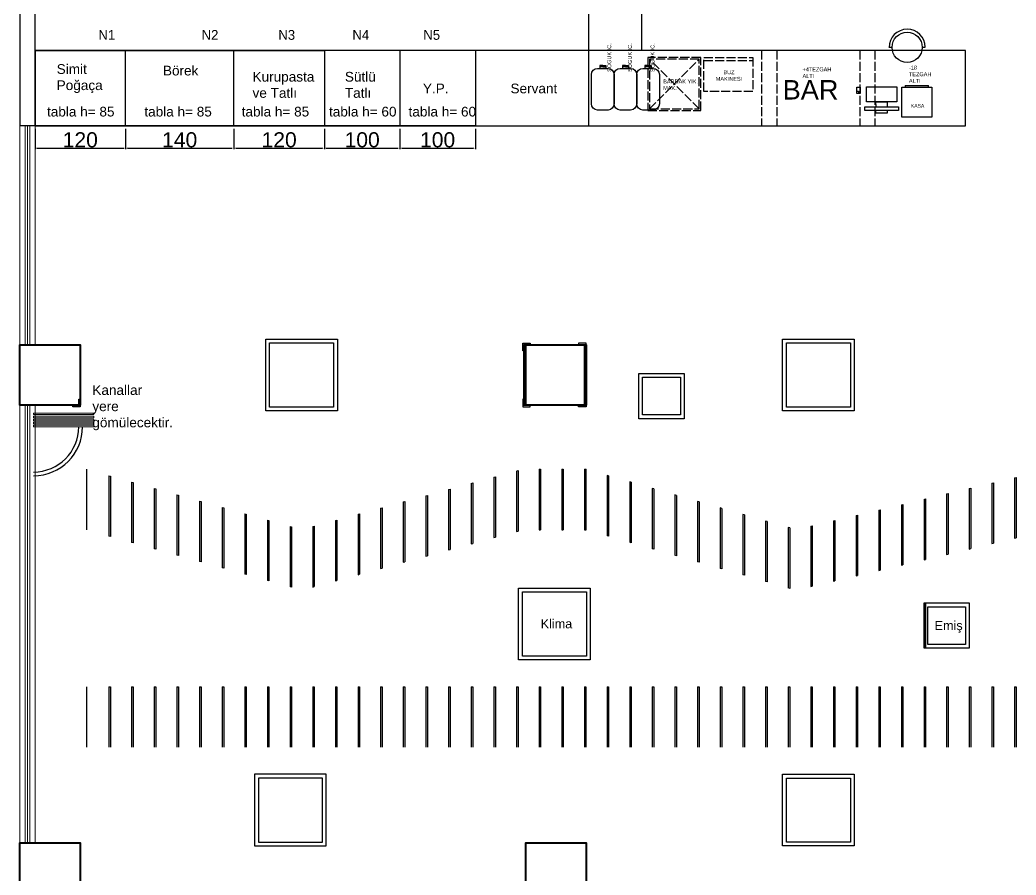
# Model space of a CAD drawing. Header units: millimetres. Extents: x 11848 to 21447, y 11375 to 20030.
# Drawn here: x 14770 to 16090, y 17086 to 18219 of the extents above; entities that cross this region are included whole.
import ezdxf

# ---------------------------------------------------------------- set-up
doc = ezdxf.new("R2010")
doc.units = ezdxf.units.MM
doc.linetypes.add('ACAD_ISO02W100', pattern=[15, 12, -3])
for name, color, linetype in [('aks', 8, 'ACAD_ISO02W100'), ('CZM YAZI', 40, 'Continuous'), ('endustriyel', 251, 'Continuous'), ('TFRIS', 33, 'Continuous')]:
    doc.layers.add(name, color=color, linetype=linetype)
for name, color, linetype, lineweight in [('DUVAR', 74, 'Continuous', 30), ('GZ KOLON', 10, 'Continuous', 40), ('KAPI-PENCERE', 140, 'Continuous', 18)]:
    doc.layers.add(name, color=color, linetype=linetype, lineweight=lineweight)
doc.styles.get("Standard").update_dxf_attribs({"font": 'arial.ttf'})
doc.styles.add('TAKSİM', font='GOTHIC.TTF', dxfattribs={"height": 20})
doc.dimstyles.new('ISO-25', dxfattribs={"dimtxt": 20, "dimasz": 2.5, "dimexe": 1.25, "dimexo": 4, "dimtad": 1, "dimtxsty": 'Standard', "dimcen": 2.5, "dimadec": 0, "dimazin": 0, "dimtfac": 1, "dimtmove": 0, "dimatfit": 3, "dimfxl": 1, "dimarcsym": 0})

# ---------------------------------------------------------------- blocks, each defined once
blk = doc.blocks.new('TYN')
for p, q in [((539, -2015.4), (567.3, -1980.4)), ((571.2, -1983.6), (542.9, -2018.5)), ((567.3, -1980.4), (571.2, -1983.6)), ((542.9, -2018.5), (539, -2015.4))]:
    blk.add_line(p, q)
for points in [[(548.4, -2003.7), (543.3, -1999.7), (552.8, -1988), (557.8, -1992.1)], [(561.7, -1995.2), (564.4, -1997.4), (555, -2009.1), (552.3, -2006.9)]]:
    blk.add_lwpolyline(points)
blk = doc.blocks.new('TYEJK')
for p, q in [((580.3, -3322.1), (606.4, -3291.8)), ((581.7, -3317.4), (602, -3293.9)), ((603.5, -3295.2), (602, -3293.9)), ((606.4, -3291.8), (636.7, -3317.9)), ((610.7, -3348.2), (580.3, -3322.1)), ((636.7, -3317.9), (610.7, -3348.2))]:
    blk.add_line(p, q)
blk = doc.blocks.new('JY.ILO')
for p, q in [((555.6, -3303.9), (558.5, -3301.2)), ((526.3, -3331.2), (523.4, -3333.9))]:
    blk.add_line(p, q)
blk.add_circle((541, -3317.5), 20)
blk.add_arc((541, -3317.5), 24, 42.9142, 222.9142)
blk = doc.blocks.new('*D450')
at = {"color": 0, "lineweight": -2, "transparency": 16777216}
for p, q in [((15273.7, 18074.5), (15273.7, 18047.8)), ((15373.7, 18074.5), (15373.7, 18047.8)), ((15276.2, 18049.1), (15371.2, 18049.1))]:
    blk.add_line(p, q, dxfattribs=at)
at = {"color": 0, "transparency": 16777216}
for points in [[(15276.2, 18049.5), (15276.2, 18048.7), (15273.7, 18049.1)], [(15371.2, 18049.5), (15371.2, 18048.7), (15373.7, 18049.1)]]:
    blk.add_solid(points, dxfattribs=at)
at = {"layer": 'Defpoints', "color": 0, "transparency": 16777216}
for p in [(15273.7, 18078.5), (15373.7, 18078.5), (15373.7, 18049.1)]:
    blk.add_point(p, dxfattribs=at)
at = {"color": 0, "transparency": 16777216, "insert": (15323.7, 18059.9), "char_height": 20, "attachment_point": 5}
blk.add_mtext('100', dxfattribs=at)
blk = doc.blocks.new('*D435')
at = {"color": 0, "lineweight": -2, "transparency": 16777216}
for p, q in [((15173.7, 18074.5), (15173.7, 18047.8)), ((15273.7, 18074.5), (15273.7, 18047.8)), ((15176.2, 18049.1), (15271.2, 18049.1))]:
    blk.add_line(p, q, dxfattribs=at)
at = {"color": 0, "transparency": 16777216}
for points in [[(15176.2, 18049.5), (15176.2, 18048.7), (15173.7, 18049.1)], [(15271.2, 18049.5), (15271.2, 18048.7), (15273.7, 18049.1)]]:
    blk.add_solid(points, dxfattribs=at)
at = {"layer": 'Defpoints', "color": 0, "transparency": 16777216}
for p in [(15173.7, 18078.5), (15273.7, 18078.5), (15273.7, 18049.1)]:
    blk.add_point(p, dxfattribs=at)
at = {"color": 0, "transparency": 16777216, "insert": (15223.7, 18059.9), "char_height": 20, "attachment_point": 5}
blk.add_mtext('100', dxfattribs=at)
blk = doc.blocks.new('*D436')
at = {"color": 0, "lineweight": -2, "transparency": 16777216}
for p, q in [((15053.7, 18074.5), (15053.7, 18047.8)), ((15173.7, 18074.5), (15173.7, 18047.8)), ((15056.2, 18049.1), (15171.2, 18049.1))]:
    blk.add_line(p, q, dxfattribs=at)
at = {"color": 0, "transparency": 16777216}
for points in [[(15056.2, 18049.5), (15056.2, 18048.7), (15053.7, 18049.1)], [(15171.2, 18049.5), (15171.2, 18048.7), (15173.7, 18049.1)]]:
    blk.add_solid(points, dxfattribs=at)
at = {"layer": 'Defpoints', "color": 0, "transparency": 16777216}
for p in [(15053.7, 18078.5), (15173.7, 18078.5), (15173.7, 18049.1)]:
    blk.add_point(p, dxfattribs=at)
at = {"color": 0, "transparency": 16777216, "insert": (15113.7, 18059.9), "char_height": 20, "attachment_point": 5}
blk.add_mtext('120', dxfattribs=at)
blk = doc.blocks.new('*D437')
at = {"color": 0, "lineweight": -2, "transparency": 16777216}
for p, q in [((14910.2, 18074.5), (14910.2, 18047.8)), ((15053.7, 18074.5), (15053.7, 18047.8)), ((14912.7, 18049.1), (15051.2, 18049.1))]:
    blk.add_line(p, q, dxfattribs=at)
at = {"color": 0, "transparency": 16777216}
for points in [[(14912.7, 18049.5), (14912.7, 18048.7), (14910.2, 18049.1)], [(15051.2, 18049.5), (15051.2, 18048.7), (15053.7, 18049.1)]]:
    blk.add_solid(points, dxfattribs=at)
at = {"layer": 'Defpoints', "color": 0, "transparency": 16777216}
for p in [(14910.2, 18078.5), (15053.7, 18078.5), (15053.7, 18049.1)]:
    blk.add_point(p, dxfattribs=at)
at = {"color": 0, "transparency": 16777216, "insert": (14981.9, 18059.9), "char_height": 20, "attachment_point": 5}
blk.add_mtext('140', dxfattribs=at)
blk = doc.blocks.new('*D438')
at = {"color": 0, "lineweight": -2, "transparency": 16777216}
for p, q in [((14790.2, 18074.5), (14790.2, 18047.8)), ((14910.2, 18074.5), (14910.2, 18047.8)), ((14792.7, 18049.1), (14907.7, 18049.1))]:
    blk.add_line(p, q, dxfattribs=at)
at = {"color": 0, "transparency": 16777216}
for points in [[(14792.7, 18049.5), (14792.7, 18048.7), (14790.2, 18049.1)], [(14907.7, 18049.5), (14907.7, 18048.7), (14910.2, 18049.1)]]:
    blk.add_solid(points, dxfattribs=at)
at = {"layer": 'Defpoints', "color": 0, "transparency": 16777216}
for p in [(14790.2, 18078.5), (14910.2, 18078.5), (14910.2, 18049.1)]:
    blk.add_point(p, dxfattribs=at)
at = {"color": 0, "transparency": 16777216, "insert": (14850.2, 18059.9), "char_height": 20, "attachment_point": 5}
blk.add_mtext('120', dxfattribs=at)

msp = doc.modelspace()

# ---------------------------------------------------------------- linework, layer by layer
for p, q in [((15881.572, 18124.118), (15879.188, 18124.118)), ((15881.572, 18124.118), (15883.776, 18124.118)), ((15881.572, 18124.118), (15881.572, 18121.264)), ((15943.305, 18131.914), (15943.304, 18129.914)), ((14858.218, 17623.463), (14858.218, 17543.463)), ((15458.218, 17623.463), (15460.218, 17623.463)), ((15458.218, 17623.463), (15458.218, 17543.463)), ((15458.218, 17623.463), (15458.218, 17543.463)), ((15460.218, 17623.463), (15460.218, 17543.463)), ((15460.218, 17623.463), (15460.218, 17543.463)), ((15488.218, 17623.463), (15490.218, 17623.463)), ((15488.218, 17623.463), (15488.218, 17543.463)), ((15490.218, 17623.463), (15490.218, 17543.463)), ((15518.218, 17623.463), (15520.528, 17623.463)), ((15518.218, 17623.463), (15518.218, 17543.463)), ((15520.218, 17623.463), (15520.218, 17543.463)), ((14888.218, 17615.047), (14890.218, 17614.485)), ((14888.218, 17615.047), (14888.218, 17535.047)), ((14890.218, 17614.485), (14890.218, 17534.485)), ((15398.218, 17613.008), (15400.218, 17613.554)), ((15398.218, 17613.008), (15398.218, 17533.008)), ((15400.218, 17613.554), (15400.218, 17533.554)), ((15428.218, 17621.195), (15430.218, 17621.741)), ((15428.218, 17621.195), (15428.218, 17541.195)), ((15430.218, 17621.741), (15430.218, 17541.741)), ((15550.218, 17614.91), (15548.218, 17615.486)), ((15548.218, 17615.486), (15548.218, 17535.486)), ((15550.218, 17614.91), (15550.218, 17534.91)), ((16088.218, 17612.102), (16090.218, 17612.575)), ((16088.218, 17612.102), (16088.218, 17532.102)), ((16090.218, 17612.575), (16090.218, 17532.575)), ((14918.218, 17606.63), (14920.218, 17606.069)), ((14918.218, 17606.63), (14918.218, 17526.63)), ((14920.218, 17606.069), (14920.218, 17526.069)), ((14948.218, 17598.214), (14950.218, 17597.652)), ((14948.218, 17598.214), (14948.218, 17518.214)), ((14950.218, 17597.652), (14950.218, 17517.652)), ((15338.218, 17596.635), (15340.218, 17597.181)), ((15338.218, 17596.635), (15338.218, 17516.635)), ((15340.218, 17597.181), (15340.218, 17517.181)), ((15368.218, 17604.822), (15370.218, 17605.367)), ((15368.218, 17604.822), (15368.218, 17524.822)), ((15370.218, 17605.367), (15370.218, 17525.367)), ((15580.218, 17606.267), (15578.218, 17606.843)), ((15578.218, 17606.843), (15578.218, 17526.843)), ((15580.218, 17606.267), (15580.218, 17526.267)), ((15610.218, 17597.624), (15608.218, 17598.2)), ((15608.218, 17598.2), (15608.218, 17518.2)), ((15610.218, 17597.624), (15610.218, 17517.624)), ((16028.218, 17597.901), (16030.218, 17598.374)), ((16028.218, 17597.901), (16028.218, 17517.901)), ((16030.218, 17598.374), (16030.218, 17518.374)), ((16058.218, 17605.001), (16060.218, 17605.475)), ((16058.218, 17605.001), (16058.218, 17525.001)), ((16060.218, 17605.475), (16060.218, 17525.475)), ((14978.218, 17589.797), (14980.218, 17589.236)), ((14978.218, 17589.797), (14978.218, 17509.797)), ((14980.218, 17589.236), (14980.218, 17509.236)), ((15308.218, 17588.448), (15310.218, 17588.994)), ((15308.218, 17588.448), (15308.218, 17508.448)), ((15310.218, 17588.994), (15310.218, 17508.994)), ((15640.218, 17588.981), (15638.218, 17589.558)), ((15638.218, 17589.558), (15638.218, 17509.558)), ((15640.218, 17588.981), (15640.218, 17508.981)), ((15968.218, 17583.7), (15970.218, 17584.173)), ((15968.218, 17583.7), (15968.218, 17503.7)), ((15970.218, 17584.173), (15970.218, 17504.173)), ((15998.218, 17590.8), (16000.218, 17591.274)), ((15998.218, 17590.8), (15998.218, 17510.8)), ((16000.218, 17591.274), (16000.218, 17511.274)), ((15008.218, 17581.381), (15010.218, 17580.82)), ((15008.218, 17581.381), (15008.218, 17501.381)), ((15010.218, 17580.82), (15010.218, 17500.82)), ((15038.218, 17572.964), (15040.218, 17572.403)), ((15038.218, 17572.964), (15038.218, 17492.964)), ((15040.218, 17572.403), (15040.218, 17492.403)), ((15248.218, 17572.074), (15250.218, 17572.62)), ((15248.218, 17572.074), (15248.218, 17492.074)), ((15250.218, 17572.62), (15250.218, 17492.62)), ((15278.218, 17580.261), (15280.218, 17580.807)), ((15278.218, 17580.261), (15278.218, 17500.261)), ((15280.218, 17580.807), (15280.218, 17500.807)), ((15670.218, 17580.339), (15668.218, 17580.915)), ((15668.218, 17580.915), (15668.218, 17500.915)), ((15670.218, 17580.339), (15670.218, 17500.339)), ((15700.218, 17571.696), (15698.218, 17572.272)), ((15698.218, 17572.272), (15698.218, 17492.272)), ((15698.218, 17572.272), (15698.218, 17492.272)), ((15700.218, 17571.696), (15700.218, 17491.696)), ((15700.218, 17571.696), (15700.218, 17491.696)), ((15908.218, 17569.499), (15910.218, 17569.972)), ((15908.218, 17569.499), (15908.218, 17489.499)), ((15910.218, 17569.972), (15910.218, 17489.972)), ((15938.218, 17576.599), (15940.218, 17577.072)), ((15938.218, 17576.599), (15938.218, 17496.599)), ((15938.218, 17576.599), (15938.218, 17496.599)), ((15940.218, 17577.072), (15940.218, 17497.072)), ((15940.218, 17577.072), (15940.218, 17497.072)), ((15068.218, 17564.548), (15070.218, 17563.987)), ((15068.218, 17564.548), (15068.218, 17484.548)), ((15070.218, 17563.987), (15070.218, 17483.987)), ((15098.218, 17556.131), (15100.218, 17555.57)), ((15098.218, 17556.131), (15098.218, 17476.131)), ((15188.218, 17555.701), (15190.218, 17556.247)), ((15190.218, 17556.247), (15190.218, 17476.247)), ((15218.218, 17563.888), (15220.218, 17564.433)), ((15218.218, 17563.888), (15218.218, 17483.888)), ((15220.218, 17564.433), (15220.218, 17484.433)), ((15730.218, 17563.053), (15728.218, 17563.629)), ((15728.218, 17563.629), (15728.218, 17483.629)), ((15730.218, 17563.053), (15730.218, 17483.053)), ((15878.218, 17562.398), (15880.218, 17562.871)), ((15878.218, 17562.398), (15878.218, 17482.398)), ((15880.218, 17562.871), (15880.218, 17482.871)), ((15100.218, 17555.57), (15100.218, 17475.57)), ((15128.218, 17547.715), (15130.218, 17547.154)), ((15128.218, 17547.715), (15128.218, 17467.715)), ((15130.218, 17547.154), (15130.218, 17467.154)), ((15158.218, 17547.514), (15160.218, 17548.06)), ((15158.218, 17547.514), (15158.218, 17467.514)), ((15160.218, 17548.06), (15160.218, 17468.06)), ((15188.218, 17555.701), (15188.218, 17475.701)), ((15458.218, 17543.463), (15460.218, 17543.463)), ((15488.218, 17543.463), (15490.218, 17543.463)), ((15518.218, 17543.463), (15520.528, 17543.463)), ((15760.218, 17554.41), (15758.218, 17554.987)), ((15758.218, 17554.987), (15758.218, 17474.987)), ((15760.218, 17554.41), (15760.218, 17474.41)), ((15790.218, 17545.768), (15788.218, 17546.344)), ((15788.218, 17546.344), (15788.218, 17466.344)), ((15790.218, 17545.768), (15790.218, 17465.768)), ((15818.218, 17548.197), (15820.218, 17548.67)), ((15818.218, 17548.197), (15818.218, 17468.197)), ((15820.218, 17548.67), (15820.218, 17468.67)), ((15848.218, 17555.297), (15850.218, 17555.771)), ((15848.218, 17555.297), (15848.218, 17475.297)), ((15850.218, 17555.771), (15850.218, 17475.771)), ((14890.218, 17534.485), (14888.218, 17535.047)), ((15398.218, 17533.008), (15400.218, 17533.554)), ((15428.218, 17541.195), (15430.218, 17541.741)), ((15550.218, 17534.91), (15548.218, 17535.486)), ((16088.218, 17532.102), (16090.218, 17532.575)), ((14920.218, 17526.069), (14918.218, 17526.63)), ((14950.218, 17517.652), (14948.218, 17518.214)), ((15338.218, 17516.635), (15340.218, 17517.181)), ((15368.218, 17524.822), (15370.218, 17525.367)), ((15580.218, 17526.267), (15578.218, 17526.843)), ((15610.218, 17517.624), (15608.218, 17518.2)), ((16028.218, 17517.901), (16030.218, 17518.374)), ((16058.218, 17525.001), (16060.218, 17525.475)), ((14980.218, 17509.236), (14978.218, 17509.797)), ((15308.218, 17508.448), (15310.218, 17508.994)), ((15640.218, 17508.981), (15638.218, 17509.558)), ((15968.218, 17503.7), (15970.218, 17504.173)), ((15998.218, 17510.8), (16000.218, 17511.274)), ((15010.218, 17500.82), (15008.218, 17501.381)), ((15040.218, 17492.403), (15038.218, 17492.964)), ((15248.218, 17492.074), (15250.218, 17492.62)), ((15278.218, 17500.261), (15280.218, 17500.807)), ((15670.218, 17500.339), (15668.218, 17500.915)), ((15700.218, 17491.696), (15698.218, 17492.272)), ((15938.218, 17496.599), (15940.218, 17497.072)), ((15070.218, 17483.987), (15068.218, 17484.548)), ((15218.218, 17483.888), (15220.218, 17484.433)), ((15730.218, 17483.053), (15728.218, 17483.629)), ((15878.218, 17482.398), (15880.218, 17482.871)), ((15908.218, 17489.499), (15910.218, 17489.972)), ((15100.218, 17475.57), (15098.218, 17476.131)), ((15130.218, 17467.154), (15128.218, 17467.715)), ((15158.218, 17467.514), (15160.218, 17468.06)), ((15188.218, 17475.701), (15190.218, 17476.247)), ((15760.218, 17474.41), (15758.218, 17474.987)), ((15790.218, 17465.768), (15788.218, 17466.344)), ((15818.218, 17468.197), (15820.218, 17468.67)), ((15848.218, 17475.297), (15850.218, 17475.771)), ((15968.218, 17446.463), (15968.218, 17386.463)), ((15970.218, 17446.463), (15970.218, 17386.463)), ((16028.218, 17446.463), (16028.218, 17386.463)), ((14858.218, 17335.213), (14858.218, 17255.213)), ((14888.218, 17335.213), (14888.218, 17255.213)), ((14890.218, 17335.213), (14890.218, 17255.213)), ((14918.218, 17335.213), (14918.218, 17255.213)), ((14920.218, 17335.213), (14920.218, 17255.213)), ((14948.218, 17335.213), (14948.218, 17255.213)), ((14950.218, 17335.213), (14950.218, 17255.213)), ((14978.218, 17335.213), (14978.218, 17255.213)), ((14980.218, 17335.213), (14980.218, 17255.213)), ((15008.218, 17335.213), (15008.218, 17255.213)), ((15010.218, 17335.213), (15010.218, 17255.213)), ((15038.218, 17335.213), (15038.218, 17255.213)), ((15040.218, 17335.213), (15040.218, 17255.213)), ((15068.218, 17335.213), (15068.218, 17255.213)), ((15070.218, 17335.213), (15070.218, 17255.213)), ((15098.218, 17335.213), (15098.218, 17255.213)), ((15100.218, 17335.213), (15100.218, 17255.213)), ((15128.218, 17335.213), (15128.218, 17255.213)), ((15130.218, 17335.213), (15130.218, 17255.213)), ((15158.218, 17335.213), (15158.218, 17255.213)), ((15160.218, 17335.213), (15160.218, 17255.213)), ((15188.218, 17335.213), (15188.218, 17255.213)), ((15190.218, 17335.213), (15190.218, 17255.213)), ((15218.218, 17335.213), (15218.218, 17255.213)), ((15220.218, 17335.213), (15220.218, 17255.213)), ((15248.218, 17335.213), (15248.218, 17255.213)), ((15250.218, 17335.213), (15250.218, 17255.213)), ((15278.218, 17335.213), (15278.218, 17255.213)), ((15280.218, 17335.213), (15280.218, 17255.213)), ((15308.218, 17335.213), (15308.218, 17255.213)), ((15310.218, 17335.213), (15310.218, 17255.213)), ((15338.218, 17335.213), (15338.218, 17255.213)), ((15340.218, 17335.213), (15340.218, 17255.213)), ((15368.218, 17335.213), (15368.218, 17255.213)), ((15370.218, 17335.213), (15370.218, 17255.213)), ((15398.218, 17335.213), (15398.218, 17255.213)), ((15400.218, 17335.213), (15400.218, 17255.213)), ((15428.218, 17335.213), (15428.218, 17255.213)), ((15430.218, 17335.213), (15430.218, 17255.213)), ((15458.218, 17335.213), (15458.218, 17255.213)), ((15458.218, 17335.213), (15458.218, 17255.213)), ((15460.218, 17335.213), (15460.218, 17255.213)), ((15460.218, 17335.213), (15460.218, 17255.213)), ((15488.218, 17335.213), (15488.218, 17255.213)), ((15490.218, 17335.213), (15490.218, 17255.213)), ((15518.218, 17335.213), (15518.218, 17255.213)), ((15520.218, 17335.213), (15520.218, 17255.213)), ((15548.218, 17335.213), (15548.218, 17255.213)), ((15550.218, 17335.213), (15550.218, 17255.213)), ((15578.218, 17335.213), (15578.218, 17255.213)), ((15580.218, 17335.213), (15580.218, 17255.213)), ((15608.218, 17335.213), (15608.218, 17255.213)), ((15610.218, 17335.213), (15610.218, 17255.213)), ((15638.218, 17335.213), (15638.218, 17255.213)), ((15640.218, 17335.213), (15640.218, 17255.213)), ((15668.218, 17335.213), (15668.218, 17255.213)), ((15670.218, 17335.213), (15670.218, 17255.213)), ((15698.218, 17335.213), (15698.218, 17255.213)), ((15698.218, 17335.213), (15698.218, 17255.213)), ((15700.218, 17335.213), (15700.218, 17255.213)), ((15700.218, 17335.213), (15700.218, 17255.213)), ((15728.218, 17335.213), (15728.218, 17255.213)), ((15730.218, 17335.213), (15730.218, 17255.213)), ((15758.218, 17335.213), (15758.218, 17255.213)), ((15760.218, 17335.213), (15760.218, 17255.213)), ((15788.218, 17335.213), (15788.218, 17255.213)), ((15790.218, 17335.213), (15790.218, 17255.213)), ((15818.218, 17335.213), (15818.218, 17255.213)), ((15820.218, 17335.213), (15820.218, 17255.213)), ((15848.218, 17335.213), (15848.218, 17255.213)), ((15850.218, 17335.213), (15850.218, 17255.213)), ((15878.218, 17335.213), (15878.218, 17255.213)), ((15880.218, 17335.213), (15880.218, 17255.213)), ((15908.218, 17335.213), (15908.218, 17255.213)), ((15910.218, 17335.213), (15910.218, 17255.213)), ((15938.218, 17335.213), (15938.218, 17255.213)), ((15938.218, 17335.213), (15938.218, 17255.213)), ((15940.218, 17335.213), (15940.218, 17255.213)), ((15940.218, 17335.213), (15940.218, 17255.213)), ((15968.218, 17335.213), (15968.218, 17255.213)), ((15970.218, 17335.213), (15970.218, 17255.213)), ((15998.218, 17335.213), (15998.218, 17255.213)), ((16000.218, 17335.213), (16000.218, 17255.213)), ((16028.218, 17335.213), (16028.218, 17255.213)), ((16030.218, 17335.213), (16030.218, 17255.213)), ((16058.218, 17335.213), (16058.218, 17255.213)), ((16060.218, 17335.213), (16060.218, 17255.213)), ((16088.218, 17335.213), (16088.218, 17255.213)), ((16090.218, 17335.213), (16090.218, 17255.213))]:
    msp.add_line(p, q)
for points in [[(15373.681, 18078.463), (14790.218, 18078.463), (14790.218, 18178.463), (15173.681, 18178.463)], [(14790.218, 18078.463), (14910.218, 18078.463), (14910.218, 18178.463)], [(15173.681, 18078.463), (15053.681, 18078.463), (15053.681, 18178.463)], [(15273.681, 18178.463), (15173.681, 18178.463), (15173.681, 18078.463)], [(15373.681, 18178.463), (15273.681, 18178.463), (15273.681, 18078.463)], [(15373.681, 18178.463), (15373.681, 18078.463)], [(15273.681, 18078.463), (15173.681, 18078.463)], [(15095.873, 17795.963), (15190.873, 17795.963), (15190.873, 17700.963), (15095.873, 17700.963), (15095.873, 17795.963)], [(15780.873, 17795.963), (15875.873, 17795.963), (15875.873, 17700.963), (15780.873, 17700.963), (15780.873, 17795.963)], [(15438.528, 17788.463), (15438.528, 17780.463), (15436.528, 17780.463), (15436.528, 17788.463), (15436.528, 17790.463), (15446.528, 17790.463), (15446.528, 17788.463), (15438.528, 17788.463)], [(15518.528, 17788.463), (15518.528, 17780.463), (15520.528, 17780.463), (15520.528, 17788.463), (15520.528, 17790.463), (15510.528, 17790.463), (15510.528, 17788.463), (15518.528, 17788.463)], [(15590.372, 17750.536), (15650.372, 17750.536), (15650.372, 17690.536), (15590.372, 17690.536), (15590.372, 17750.536)], [(14848.218, 17708.463), (14848.218, 17716.463), (14850.218, 17716.463), (14850.218, 17708.463), (14850.218, 17706.463), (14840.218, 17706.463), (14840.218, 17708.463), (14848.218, 17708.463)], [(15438.528, 17708.463), (15438.528, 17716.463), (15436.528, 17716.463), (15436.528, 17708.463), (15436.528, 17706.463), (15446.528, 17706.463), (15446.528, 17708.463), (15438.528, 17708.463)], [(15518.528, 17708.463), (15518.528, 17716.463), (15520.528, 17716.463), (15520.528, 17708.463), (15520.528, 17706.463), (15510.528, 17706.463), (15510.528, 17708.463), (15518.528, 17708.463)], [(15431.028, 17465.963), (15526.028, 17465.963), (15526.028, 17370.963), (15431.028, 17370.963), (15431.028, 17465.963)], [(15968.218, 17446.463), (16028.218, 17446.463), (16028.218, 17386.463), (15968.218, 17386.463), (15968.218, 17446.463)], [(14888.218, 17335.213), (14890.218, 17335.213)], [(14918.218, 17335.213), (14920.218, 17335.213)], [(14948.218, 17335.213), (14950.218, 17335.213)], [(14978.218, 17335.213), (14980.218, 17335.213)], [(15008.218, 17335.213), (15010.218, 17335.213)], [(15038.218, 17335.213), (15040.218, 17335.213)], [(15068.218, 17335.213), (15070.218, 17335.213)], [(15098.218, 17335.213), (15100.218, 17335.213)], [(15128.218, 17335.213), (15130.218, 17335.213)], [(15158.218, 17335.213), (15160.218, 17335.213)], [(15188.218, 17335.213), (15190.218, 17335.213)], [(15218.218, 17335.213), (15220.218, 17335.213)], [(15248.218, 17335.213), (15250.218, 17335.213)], [(15278.218, 17335.213), (15280.218, 17335.213)], [(15308.218, 17335.213), (15310.218, 17335.213)], [(15338.218, 17335.213), (15340.218, 17335.213)], [(15368.218, 17335.213), (15370.218, 17335.213)], [(15398.218, 17335.213), (15400.218, 17335.213)], [(15428.218, 17335.213), (15430.218, 17335.213)], [(15458.218, 17335.213), (15460.218, 17335.213)], [(15488.218, 17335.213), (15490.218, 17335.213)], [(15518.218, 17335.213), (15520.218, 17335.213)], [(15548.218, 17335.213), (15550.218, 17335.213)], [(15578.218, 17335.213), (15580.218, 17335.213)], [(15608.218, 17335.213), (15610.218, 17335.213)], [(15638.218, 17335.213), (15640.218, 17335.213)], [(15668.218, 17335.213), (15670.218, 17335.213)], [(15698.218, 17335.213), (15700.218, 17335.213)], [(15728.218, 17335.213), (15730.218, 17335.213)], [(15758.218, 17335.213), (15760.218, 17335.213)], [(15788.218, 17335.213), (15790.218, 17335.213)], [(15818.218, 17335.213), (15820.218, 17335.213)], [(15848.218, 17335.213), (15850.218, 17335.213)], [(15878.218, 17335.213), (15880.218, 17335.213)], [(15908.218, 17335.213), (15910.218, 17335.213)], [(15938.218, 17335.213), (15940.218, 17335.213)], [(15968.218, 17335.213), (15970.218, 17335.213)], [(15998.218, 17335.213), (16000.218, 17335.213)], [(16028.218, 17335.213), (16030.218, 17335.213)], [(16058.218, 17335.213), (16060.218, 17335.213)], [(16088.218, 17335.213), (16090.218, 17335.213)], [(15176.183, 17219.463), (15081.183, 17219.463), (15081.183, 17124.463), (15176.183, 17124.463), (15176.183, 17219.463)], [(15780.873, 17219.463), (15875.873, 17219.463), (15875.873, 17124.463), (15780.873, 17124.463), (15780.873, 17219.463)]]:
    msp.add_lwpolyline(points)
for points in [[(15879.188, 18129.723), (15883.776, 18129.723), (15883.776, 18121.264), (15879.188, 18121.264)], [(15892.138, 18130.425), (15932.138, 18130.337), (15932.094, 18110.337), (15892.094, 18110.425)], [(15100.873, 17790.963), (15185.873, 17790.963), (15185.873, 17705.963), (15100.873, 17705.963)], [(15785.873, 17790.963), (15870.873, 17790.963), (15870.873, 17705.963), (15785.873, 17705.963)], [(15595.372, 17745.536), (15645.372, 17745.536), (15645.372, 17695.536), (15595.372, 17695.536)], [(15436.028, 17460.963), (15521.028, 17460.963), (15521.028, 17375.963), (15436.028, 17375.963)], [(15973.218, 17441.463), (16023.218, 17441.463), (16023.218, 17391.463), (15973.218, 17391.463)], [(15171.183, 17214.463), (15086.183, 17214.463), (15086.183, 17129.463), (15171.183, 17129.463)], [(15785.873, 17214.463), (15870.873, 17214.463), (15870.873, 17129.463), (15785.873, 17129.463)]]:
    msp.add_lwpolyline(points, close=True)
for radius in [65, 60]:
    msp.add_arc((14788.218, 17679.89), radius, 270, 0)
at = {"layer": 'aks'}
msp.add_lwpolyline([(15523.681, 18178.463), (15373.681, 18178.463), (15373.681, 18078.463)], dxfattribs=at)
at = {"layer": 'DUVAR'}
for p, q in [((14770.218, 18268.463), (14770.218, 18078.463)), ((14790.218, 18078.463), (14790.218, 18268.463)), ((14790.218, 18078.463), (14770.218, 18078.463))]:
    msp.add_line(p, q, dxfattribs=at)
at = {"layer": 'endustriyel'}
for p, q in [((15523.681, 18290.941), (15523.681, 18078.463)), ((15593.681, 18290.941), (15593.681, 18178.463)), ((15542.5, 18158.512), (15538.5, 18158.512)), ((15538.5, 18158.512), (15538.5, 18154.512)), ((15542.5, 18156.512), (15538.5, 18156.512)), ((15542.5, 18158.512), (15546.5, 18158.512)), ((15542.5, 18156.512), (15546.5, 18156.512)), ((15546.5, 18158.512), (15546.5, 18154.512)), ((15572.5, 18158.512), (15568.5, 18158.512)), ((15568.5, 18158.512), (15568.5, 18154.512)), ((15572.5, 18156.512), (15568.5, 18156.512)), ((15572.5, 18158.512), (15576.5, 18158.512)), ((15572.5, 18156.512), (15576.5, 18156.512)), ((15576.5, 18158.512), (15576.5, 18154.512)), ((15576.5, 18158.512), (15576.5, 18154.512)), ((15602.5, 18158.512), (15598.5, 18158.512)), ((15598.5, 18158.512), (15598.5, 18154.512)), ((15602.5, 18156.512), (15598.5, 18156.512)), ((15602.5, 18158.512), (15606.5, 18158.512)), ((15602.5, 18156.512), (15606.5, 18156.512)), ((15606.5, 18158.512), (15606.5, 18154.512))]:
    msp.add_line(p, q, dxfattribs=at)
at = {"layer": 'endustriyel', "linetype": 'ACAD_ISO02W100'}
for p, q in [((15753.028, 18178.463), (15753.028, 18078.463)), ((15773.028, 18178.463), (15773.028, 18078.463)), ((15883.028, 18178.463), (15883.028, 18078.463)), ((15903.028, 18178.463), (15903.028, 18078.463)), ((15670.293, 18100.995), (15604.293, 18166.995)), ((15604.293, 18100.995), (15670.293, 18166.995)), ((15676.565, 18124.005), (15676.565, 18169.005)), ((15676.565, 18169.005), (15741.565, 18169.005)), ((15676.565, 18165.005), (15741.565, 18165.005)), ((15741.565, 18169.005), (15741.565, 18124.005)), ((15741.565, 18124.005), (15676.565, 18124.005))]:
    msp.add_line(p, q, dxfattribs=at)
at = {"layer": 'endustriyel'}
msp.add_lwpolyline([(14790.218, 18078.463), (16023.028, 18078.463), (16023.028, 18178.463), (14790.218, 18178.463)], close=True, dxfattribs=at)
at = {"layer": 'endustriyel', "linetype": 'ACAD_ISO02W100'}
for points in [[(15672.293, 18168.995), (15602.293, 18168.995), (15602.293, 18098.995), (15672.293, 18098.995)], [(15670.293, 18166.995), (15604.293, 18166.995), (15604.293, 18100.995), (15670.293, 18100.995)]]:
    msp.add_lwpolyline(points, close=True, dxfattribs=at)
at = {"layer": 'endustriyel'}
for points in [[(15557.5, 18146.512), (15557.5, 18107.512, -0.41421356), (15549.5, 18099.512), (15535.5, 18099.512, -0.41421356), (15527.5, 18107.512), (15527.5, 18146.512, -0.41421356), (15535.5, 18154.512), (15549.5, 18154.512, -0.41421356)], [(15587.5, 18146.512), (15587.5, 18107.512, -0.41421356), (15579.5, 18099.512), (15565.5, 18099.512, -0.41421356), (15557.5, 18107.512), (15557.5, 18146.512, -0.41421356), (15565.5, 18154.512), (15579.5, 18154.512, -0.41421356)], [(15617.5, 18146.512), (15617.5, 18107.512, -0.41421356), (15609.5, 18099.512), (15595.5, 18099.512, -0.41421356), (15587.5, 18107.512), (15587.5, 18146.512, -0.41421356), (15595.5, 18154.512), (15609.5, 18154.512, -0.41421356)]]:
    msp.add_lwpolyline(points, format="xyb", close=True, dxfattribs=at)
at = {"layer": 'GZ KOLON'}
for points in [[(14850.218, 17708.463), (14770.218, 17708.463), (14770.218, 17788.463), (14850.218, 17788.463)], [(15518.528, 17708.463), (15438.528, 17708.463), (15438.528, 17788.463), (15518.528, 17788.463)], [(15520.528, 17708.463), (15440.528, 17708.463), (15440.528, 17788.463), (15520.528, 17788.463)], [(14850.218, 17048.463), (14770.218, 17048.463), (14770.218, 17128.463), (14850.218, 17128.463)], [(15520.528, 17048.463), (15440.528, 17048.463), (15440.528, 17128.463), (15520.528, 17128.463)]]:
    msp.add_lwpolyline(points, close=True, dxfattribs=at)
at = {"layer": 'KAPI-PENCERE'}
for p, q in [((14770.218, 18078.463), (14770.218, 17768.463)), ((14777.218, 17788.463), (14777.218, 18078.463)), ((14780.218, 17788.463), (14780.218, 18078.463)), ((14783.218, 17788.463), (14783.218, 18078.463)), ((14790.218, 17788.463), (14790.218, 18078.463)), ((14770.218, 17108.463), (14770.218, 17708.463)), ((14777.218, 17128.463), (14777.218, 17708.463)), ((14780.218, 17128.463), (14780.218, 17708.463)), ((14783.218, 17128.463), (14783.218, 17708.463)), ((14790.218, 17128.463), (14790.218, 17708.463))]:
    msp.add_line(p, q, dxfattribs=at)
for points in [[(14868.218, 17697.89), (14788.218, 17697.89), (14788.218, 17695.89), (14868.218, 17695.89), (14868.218, 17697.89)], [(14868.218, 17693.89), (14788.218, 17693.89), (14788.218, 17691.89), (14868.218, 17691.89), (14868.218, 17693.89)], [(14868.218, 17689.89), (14788.218, 17689.89), (14788.218, 17687.89), (14868.218, 17687.89), (14868.218, 17689.89)], [(14868.218, 17685.89), (14788.218, 17685.89), (14788.218, 17683.89), (14868.218, 17683.89), (14868.218, 17685.89)], [(14868.218, 17681.89), (14788.218, 17681.89), (14788.218, 17679.89), (14868.218, 17679.89), (14868.218, 17681.89)]]:
    msp.add_lwpolyline(points, dxfattribs=at)

# ---------------------------------------------------------------- block references
for name, p, rotation in [('TYEJK', (18079.77, 20735.571), 310.6826212701845), ('TYN', (17117.187, 19790.696), 308.9826137120518)]:
    msp.add_blockref(name, p, dxfattribs=dict(rotation=rotation))
at = {"layer": 'TFRIS', "rotation": 317.262495640648}
msp.add_blockref('JY.ILO', (17799.89, 20986.284), dxfattribs=at)

# ---------------------------------------------------------------- texts
at = {"style": 'TAKSİM'}
for s, p in [('N1', (14874.241, 18192.494)), ('N2', (15010.972, 18192.494)), ('N3', (15112.645, 18192.494)), ('N4', (15210.811, 18192.494)), ('N5', (15304.77, 18192.494))]:
    msp.add_text(s, height=13, dxfattribs=at).set_placement(p)
at = {"insert": (15950.774, 18107.458), "char_height": 4.8, "attachment_point": 1, "rotation": 0.031276}
msp.add_mtext_dynamic_manual_height_columns('KASA', width=89.65625, gutter_width=1, heights=[0], dxfattribs=at)
at = {"char_height": 12, "attachment_point": 1}
for s, insert in [('Klima', (15460.194, 17424.894)), ('Emiş', (15982.183, 17422.588))]:
    msp.add_mtext_dynamic_manual_height_columns(s, width=220.52794, gutter_width=12.5, heights=[0], dxfattribs=dict(at, insert=insert))
at = {"layer": 'CZM YAZI'}
for s, p in [('tabla h= 85', (14806.105, 18090.919)), ('tabla h= 85', (14935.098, 18090.919)), ('tabla h= 85', (15064.092, 18090.919)), ('tabla h= 60', (15179.777, 18090.919)), ('tabla h= 60', (15285.224, 18090.919))]:
    msp.add_text(s, height=12.86942, dxfattribs=at).set_placement(p)
at = {"layer": 'CZM YAZI', "char_height": 5.2536, "attachment_point": 1, "rotation": 90}
for insert in [(15548.524, 18149.99), (15575.824, 18149.99), (15605.824, 18149.99)]:
    msp.add_mtext_dynamic_manual_height_columns('SOGUK IC.', width=70.94601, gutter_width=1, heights=[0], dxfattribs=dict(at, insert=insert))
at = {"layer": 'CZM YAZI', "attachment_point": 1}
for s, width, insert, char_height in [('Simit Poğaça', 58.8372, (14818.937, 18160.235), 12.86942), ('Börek', 58.8372, (14959.712, 18158.148), 12.8694), ('Kurupasta ve Tatlı', 58.8372, (15078.436, 18150.006), 12.86942), ('Sütlü Tatlı', 58.8372, (15200.805, 18150.006), 12.86942), ('     BUZ MAKINESI', 31.98735, (15692.247, 18152.183), 5.2536), ('+4TEZGAH ALTI', 31.98735, (15807.282, 18155.98), 5.2536), ('-18 TEZGAH ALTI', 31.98735, (15948.245, 18158.302), 5.2536), ('BARDAK YIK.\\PMAK.', 70.94601, (15622.618, 18139.926), 5.2536), ('BAR', 58.8372, (15780.916, 18139.163), 25.7388), ('Y.P.', 58.8372, (15304.216, 18134.475), 12.8694), ('Servant', 58.8372, (15420.273, 18134.475), 12.8694), ('Kanallar yere gömülecektir.', 58.8372, (14866.189, 17734.895), 12.86942)]:
    msp.add_mtext_dynamic_manual_height_columns(s, width=width, gutter_width=1, heights=[0], dxfattribs=dict(at, insert=insert, char_height=char_height))

# ---------------------------------------------------------------- dimensions: what is measured, and where the dimension line sits
for base, p1, p2, picture, middle in [((14910.218, 18049.07), (14790.218, 18078.463), (14910.218, 18078.463), '*D438', (14850.218, 18059.906)), ((15173.681, 18049.07), (15053.681, 18078.463), (15173.681, 18078.463), '*D436', (15113.681, 18059.906)), ((15273.681, 18049.07), (15173.681, 18078.463), (15273.681, 18078.463), '*D435', (15223.681, 18059.906)), ((15373.681, 18049.07), (15273.681, 18078.463), (15373.681, 18078.463), '*D450', (15323.681, 18059.906))]:
    dim = msp.add_linear_dim(base=base, p1=p1, p2=p2, dimstyle='ISO-25')
    dim.commit()
    dim.dimension.update_dxf_attribs({"geometry": picture, "text_midpoint": middle})
dim = msp.add_linear_dim(base=(15053.681, 18049.07), p1=(14910.218, 18078.463), p2=(15053.681, 18078.463), text='140', dimstyle='ISO-25')
dim.commit()
dim.dimension.update_dxf_attribs({"geometry": '*D437', "text_midpoint": (14981.949, 18059.906)})

doc.saveas('drawing.dxf')
